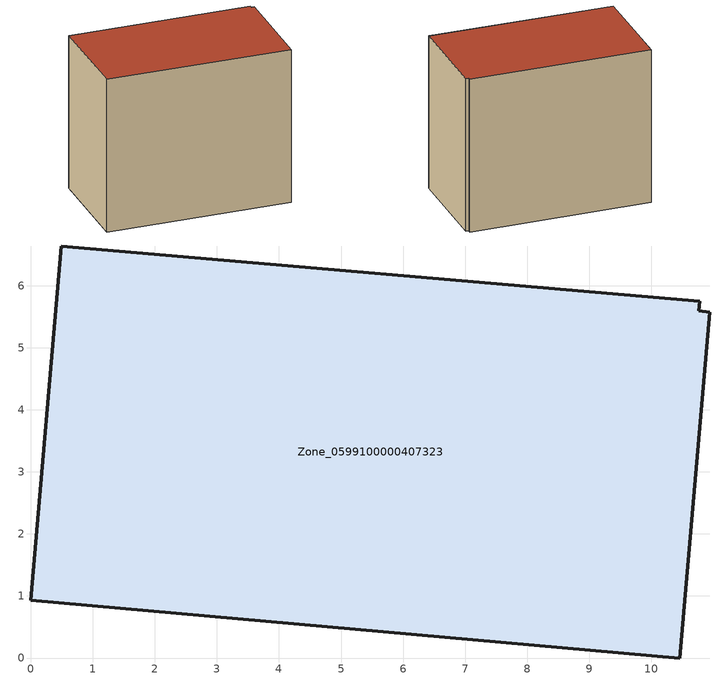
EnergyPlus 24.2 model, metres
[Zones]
Zone_0599100000407323
 floor ground (C_G): 10.94,5.58 10.46,0 0,0.93 0.49,6.64 10.78,5.75 10.76,5.59 z0
 wall outside (C_F): 0,0.93 10.46,0 10.94,5.58 10.76,5.59 10.78,5.75 0.49,6.64 0,0.93 z0:9.03
 roof outside (C_R): 10.46,0 10.94,5.58 10.76,5.59 10.78,5.75 0.49,6.64 0,0.93 z9.03
[BUILDING]
Pand.0599100000407323: North Axis=0; Terrain=City; Loads Convergence Tolerance Value=0.04; Temperature Convergence Tolerance Value=0.4; Solar Distribution=FullExterior; Maximum Number of Warmup Days=25; Minimum Number of Warmup Days=1
[Site:Location]
Rotterdam.The.Hague.AP_ZH_NLD Design_Conditions: Latitude=51.96; Longitude=4.45; Time Zone=1; Elevation=-4.5
[SITE:GROUNDTEMPERATURE:BUILDINGSURFACE]
18, 18, 18, 18, 18, 18, 18, 18, 18, 18, 18, 18
[MATERIAL] Thermal Absorptance=0.9; Solar Absorptance=0.7; Visible Absorptance=0.7
Name | Roughness | Thickness | Conductivity | Density | Specific Heat
G.TI.2006-2014 | MediumSmooth | 0.15 | 0.06 | 540 | 1210
F.TI.2006-2014 | Rough | 0.3 | 0.12 | 1920 | 840
R.TI.2006-2014 | MediumRough | 0.2 | 0.08 | 1500 | 1000
[CONSTRUCTION]
C_G: G.TI.2006-2014
C_F: F.TI.2006-2014
C_R: R.TI.2006-2014
[ZONE]
Zone_0599100000407323: Type=1; Multiplier=1; Ceiling Height=Autocalculate; Volume=Autocalculate; Floor Area=autocalculate; Part of Total Floor Area=Yes
[ZONEINFILTRATION:DESIGNFLOWRATE]
Infil_Zone_0599100000407323: Zone or ZoneList or Space or SpaceList=Zone_0599100000407323; Schedule=AlwaysOn; Design Flow Rate Calculation Method=Flow/Area; Flow Rate per Floor Area=0.0015; Constant Term Coefficient=1; Temperature Term Coefficient=0; Velocity Term Coefficient=0; Velocity Squared Term Coefficient=0
[HVACTEMPLATE:ZONE:IDEALLOADSAIRSYSTEM]
Zone_0599100000407323: Maximum Heating Supply Air Temperature=50; Minimum Cooling Supply Air Temperature=13; Maximum Heating Supply Air Humidity Ratio=0.0156; Minimum Cooling Supply Air Humidity Ratio=0.0077; Heating Limit=NoLimit; Cooling Limit=NoLimit; Dehumidification Control Type=ConstantSensibleHeatRatio; Cooling Sensible Heat Ratio=0.7; Dehumidification Setpoint=60; Humidification Control Type=None; Humidification Setpoint=30; Outdoor Air Method=None; Outdoor Air Flow Rate per Person=0.00944; Outdoor Air Flow Rate per Zone Floor Area=0; Outdoor Air Flow Rate per Zone=0; Demand Controlled Ventilation Type=None; Outdoor Air Economizer Type=NoEconomizer; Heat Recovery Type=None; Sensible Heat Recovery Effectiveness=0.7; Latent Heat Recovery Effectiveness=0.65
[ZONECONTROL:THERMOSTAT]
ThermostatControl_Zone_0599100000407323: Zone or ZoneList=Zone_0599100000407323; Control Type Schedule=DualSetpointControlType; Control 1=Thermostat_Zone_0599100000407323; Temperature Difference Between Cutout And Setpoint=0
[THERMOSTATSETPOINT:DUALSETPOINT]
Thermostat_Zone_0599100000407323: Heating Setpoint Temperature Schedule=HeatingSetpoint_Zone_0599100000407323; Cooling Setpoint Temperature Schedule=CoolingSetpoint_Zone_0599100000407323
[SCHEDULE:COMPACT]
HeatingSetpoint_Zone_0599100000407323: Through: 12/31, For: AllDays, Until: 24:00, 21
CoolingSetpoint_Zone_0599100000407323: Through: 12/31, For: AllDays, Until: 24:00, 24
DualSetpointControlType: Through: 12/31, For: AllDays, Until: 24:00, 4
AlwaysOn: Through: 12/31, For: AllDays, Until: 24:00, 1
